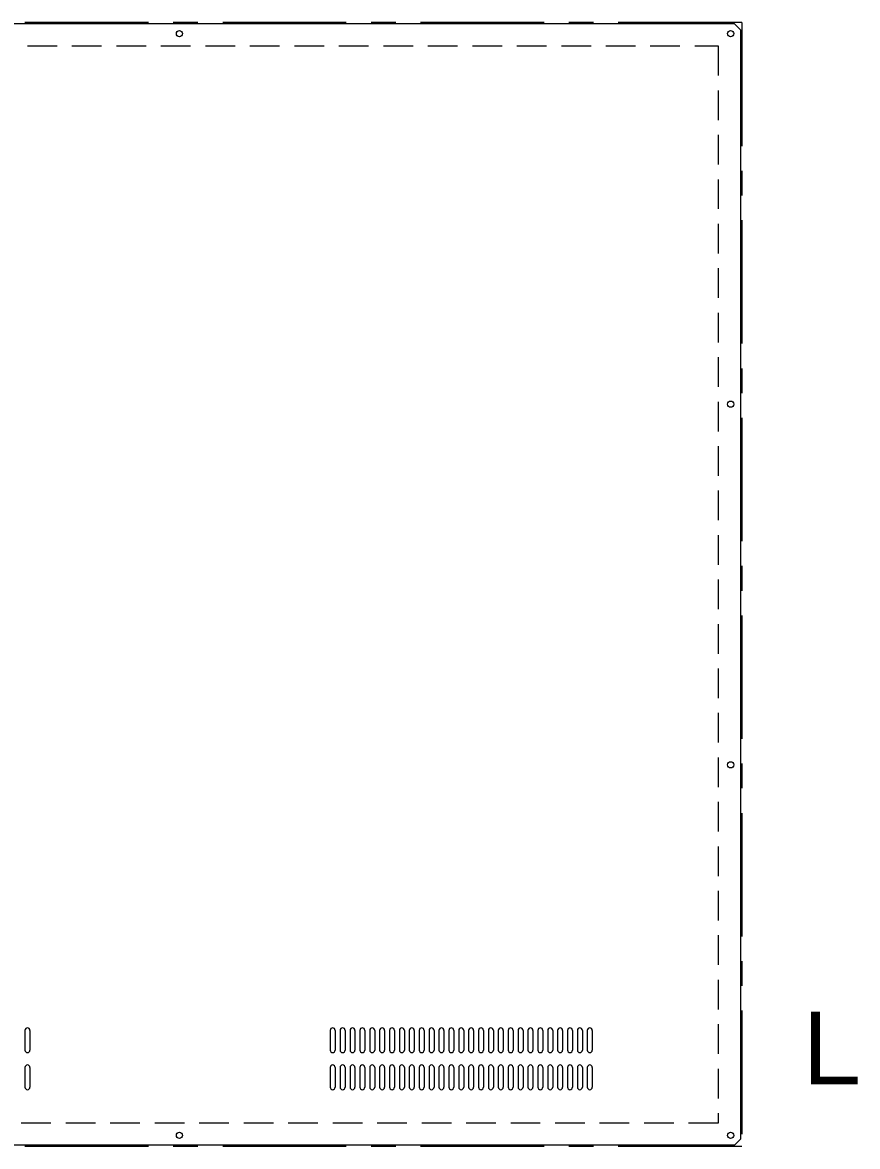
# Model space of a CAD drawing. Units: millimetres, scale not verified. Extents: x -3416 to 4046, y -2178 to 2260.
# Drawn here: x -270 to 406, y 1249 to 2159 of the extents above; entities that cross this region are included whole.
import ezdxf
from ezdxf.enums import TextEntityAlignment as Align

# ---------------------------------------------------------------- set-up
doc = ezdxf.new("R2010")
doc.units = ezdxf.units.MM
doc.header["$LTSCALE"] = 20
doc.linetypes.add('CHAIN1', pattern=[8, 5, -1, 1, -1])
doc.linetypes.add('DASHED1', pattern=[1.8, 1.2, -0.6])
doc.layers.add('0-0', color=7, linetype='Continuous')
doc.styles.add('ＭＳ ゴシック', font='')
doc.styles.get('ＭＳ ゴシック').set_extended_font_data('MS Gothic')

msp = doc.modelspace()

# ---------------------------------------------------------------- linework, layer by layer
at = {"layer": '0-0', "color": 4, "linetype": 'CHAIN1'}
for p, q in [((312.47, 2158.6), (-3327.53, 2158.6)), ((312.47, 2158.6), (312.47, 1248.6)), ((312.47, 1248.6), (-3327.53, 1248.6))]:
    msp.add_line(p, q, dxfattribs=at)
at = {"layer": '0-0'}
for p, q in [((306.47, 2157.6), (-1525.53, 2157.6)), ((306.47, 2157.6), (311.47, 2152.6)), ((311.47, 2152.6), (311.47, 1254.6)), ((-267.53, 1342.6), (-267.53, 1326.6)), ((-263.53, 1342.6), (-263.53, 1326.6)), ((-20.53, 1342.6), (-20.53, 1326.6)), ((-16.53, 1342.6), (-16.53, 1326.6)), ((-12.53, 1342.6), (-12.53, 1326.6)), ((-8.53, 1342.6), (-8.53, 1326.6)), ((-4.53, 1342.6), (-4.53, 1326.6)), ((-0.53, 1342.6), (-0.53, 1326.6)), ((3.47, 1342.6), (3.47, 1326.6)), ((7.47, 1342.6), (7.47, 1326.6)), ((11.47, 1342.6), (11.47, 1326.6)), ((15.47, 1342.6), (15.47, 1326.6)), ((19.47, 1342.6), (19.47, 1326.6)), ((23.47, 1342.6), (23.47, 1326.6)), ((27.47, 1342.6), (27.47, 1326.6)), ((31.47, 1342.6), (31.47, 1326.6)), ((35.47, 1342.6), (35.47, 1326.6)), ((39.47, 1342.6), (39.47, 1326.6)), ((43.47, 1342.6), (43.47, 1326.6)), ((47.47, 1342.6), (47.47, 1326.6)), ((51.47, 1342.6), (51.47, 1326.6)), ((55.47, 1342.6), (55.47, 1326.6)), ((59.47, 1342.6), (59.47, 1326.6)), ((63.47, 1342.6), (63.47, 1326.6)), ((67.47, 1342.6), (67.47, 1326.6)), ((71.47, 1342.6), (71.47, 1326.6)), ((75.47, 1342.6), (75.47, 1326.6)), ((79.47, 1342.6), (79.47, 1326.6)), ((83.47, 1342.6), (83.47, 1326.6)), ((87.47, 1342.6), (87.47, 1326.6)), ((91.47, 1342.6), (91.47, 1326.6)), ((95.47, 1342.6), (95.47, 1326.6)), ((99.47, 1342.6), (99.47, 1326.6)), ((103.47, 1342.6), (103.47, 1326.6)), ((107.47, 1342.6), (107.47, 1326.6)), ((111.47, 1342.6), (111.47, 1326.6)), ((115.47, 1342.6), (115.47, 1326.6)), ((119.47, 1342.6), (119.47, 1326.6)), ((123.47, 1342.6), (123.47, 1326.6)), ((127.47, 1342.6), (127.47, 1326.6)), ((131.47, 1342.6), (131.47, 1326.6)), ((135.47, 1342.6), (135.47, 1326.6)), ((139.47, 1342.6), (139.47, 1326.6)), ((143.47, 1342.6), (143.47, 1326.6)), ((147.47, 1342.6), (147.47, 1326.6)), ((151.47, 1342.6), (151.47, 1326.6)), ((155.47, 1342.6), (155.47, 1326.6)), ((159.47, 1342.6), (159.47, 1326.6)), ((163.47, 1342.6), (163.47, 1326.6)), ((167.47, 1342.6), (167.47, 1326.6)), ((171.47, 1342.6), (171.47, 1326.6)), ((175.47, 1342.6), (175.47, 1326.6)), ((179.47, 1342.6), (179.47, 1326.6)), ((183.47, 1342.6), (183.47, 1326.6)), ((187.47, 1342.6), (187.47, 1326.6)), ((191.47, 1342.6), (191.47, 1326.6)), ((-267.53, 1312.6), (-267.53, 1296.6)), ((-263.53, 1312.6), (-263.53, 1296.6)), ((-20.53, 1312.6), (-20.53, 1296.6)), ((-16.53, 1312.6), (-16.53, 1296.6)), ((-12.53, 1312.6), (-12.53, 1296.6)), ((-8.53, 1312.6), (-8.53, 1296.6)), ((-4.53, 1312.6), (-4.53, 1296.6)), ((-0.53, 1312.6), (-0.53, 1296.6)), ((3.47, 1312.6), (3.47, 1296.6)), ((7.47, 1312.6), (7.47, 1296.6)), ((11.47, 1312.6), (11.47, 1296.6)), ((15.47, 1312.6), (15.47, 1296.6)), ((19.47, 1312.6), (19.47, 1296.6)), ((23.47, 1312.6), (23.47, 1296.6)), ((27.47, 1312.6), (27.47, 1296.6)), ((31.47, 1312.6), (31.47, 1296.6)), ((35.47, 1312.6), (35.47, 1296.6)), ((39.47, 1312.6), (39.47, 1296.6)), ((43.47, 1312.6), (43.47, 1296.6)), ((47.47, 1312.6), (47.47, 1296.6)), ((51.47, 1312.6), (51.47, 1296.6)), ((55.47, 1312.6), (55.47, 1296.6)), ((59.47, 1312.6), (59.47, 1296.6)), ((63.47, 1312.6), (63.47, 1296.6)), ((67.47, 1312.6), (67.47, 1296.6)), ((71.47, 1312.6), (71.47, 1296.6)), ((75.47, 1312.6), (75.47, 1296.6)), ((79.47, 1312.6), (79.47, 1296.6)), ((83.47, 1312.6), (83.47, 1296.6)), ((87.47, 1312.6), (87.47, 1296.6)), ((91.47, 1312.6), (91.47, 1296.6)), ((95.47, 1312.6), (95.47, 1296.6)), ((99.47, 1312.6), (99.47, 1296.6)), ((103.47, 1312.6), (103.47, 1296.6)), ((107.47, 1312.6), (107.47, 1296.6)), ((111.47, 1312.6), (111.47, 1296.6)), ((115.47, 1312.6), (115.47, 1296.6)), ((119.47, 1312.6), (119.47, 1296.6)), ((123.47, 1312.6), (123.47, 1296.6)), ((127.47, 1312.6), (127.47, 1296.6)), ((131.47, 1312.6), (131.47, 1296.6)), ((135.47, 1312.6), (135.47, 1296.6)), ((139.47, 1312.6), (139.47, 1296.6)), ((143.47, 1312.6), (143.47, 1296.6)), ((147.47, 1312.6), (147.47, 1296.6)), ((151.47, 1312.6), (151.47, 1296.6)), ((155.47, 1312.6), (155.47, 1296.6)), ((159.47, 1312.6), (159.47, 1296.6)), ((163.47, 1312.6), (163.47, 1296.6)), ((167.47, 1312.6), (167.47, 1296.6)), ((171.47, 1312.6), (171.47, 1296.6)), ((175.47, 1312.6), (175.47, 1296.6)), ((179.47, 1312.6), (179.47, 1296.6)), ((183.47, 1312.6), (183.47, 1296.6)), ((187.47, 1312.6), (187.47, 1296.6)), ((191.47, 1312.6), (191.47, 1296.6)), ((306.47, 1249.6), (-1525.53, 1249.6)), ((306.47, 1249.6), (311.47, 1254.6))]:
    msp.add_line(p, q, dxfattribs=at)
at = {"layer": '0-0', "linetype": 'DASHED1'}
for p, q in [((-1525.53, 2139.6), (293.47, 2139.6)), ((293.47, 2139.6), (293.47, 1267.6)), ((293.47, 1267.6), (-1525.53, 1267.6))]:
    msp.add_line(p, q, dxfattribs=at)
at = {"layer": '0-0'}
for centre in [(-142.53, 2149.6), (303.47, 2149.6), (303.47, 1849.6), (303.47, 1557.6), (-142.53, 1257.6), (303.47, 1257.6)]:
    msp.add_circle(centre, 2.5, dxfattribs=at)
for centre, start, end in [((-265.53, 1342.6), 0, 180), ((-18.53, 1342.6), 0, 180), ((-10.53, 1342.6), 0, 180), ((-2.53, 1342.6), 0, 180), ((5.47, 1342.6), 0, 180), ((13.47, 1342.6), 0, 180), ((21.47, 1342.6), 0, 180), ((29.47, 1342.6), 0, 180), ((37.47, 1342.6), 0, 180), ((45.47, 1342.6), 0, 180), ((53.47, 1342.6), 0, 180), ((61.47, 1342.6), 0, 180), ((69.47, 1342.6), 0, 180), ((77.47, 1342.6), 0, 180), ((85.47, 1342.6), 0, 180), ((93.47, 1342.6), 0, 180), ((101.47, 1342.6), 0, 180), ((109.47, 1342.6), 0, 180), ((117.47, 1342.6), 0, 180), ((125.47, 1342.6), 0, 180), ((133.47, 1342.6), 0, 180), ((141.47, 1342.6), 0, 180), ((149.47, 1342.6), 0, 180), ((157.47, 1342.6), 0, 180), ((165.47, 1342.6), 0, 180), ((173.47, 1342.6), 0, 180), ((181.47, 1342.6), 0, 180), ((189.47, 1342.6), 0, 180), ((-265.53, 1326.6), 180, 0), ((-18.53, 1326.6), 180, 0), ((-10.53, 1326.6), 180, 0), ((-2.53, 1326.6), 180, 0), ((5.47, 1326.6), 180, 0), ((13.47, 1326.6), 180, 0), ((21.47, 1326.6), 180, 0), ((29.47, 1326.6), 180, 0), ((37.47, 1326.6), 180, 0), ((45.47, 1326.6), 180, 0), ((53.47, 1326.6), 180, 0), ((61.47, 1326.6), 180, 0), ((69.47, 1326.6), 180, 0), ((77.47, 1326.6), 180, 0), ((85.47, 1326.6), 180, 0), ((93.47, 1326.6), 180, 0), ((101.47, 1326.6), 180, 0), ((109.47, 1326.6), 180, 0), ((117.47, 1326.6), 180, 0), ((125.47, 1326.6), 180, 0), ((133.47, 1326.6), 180, 0), ((141.47, 1326.6), 180, 0), ((149.47, 1326.6), 180, 0), ((157.47, 1326.6), 180, 0), ((165.47, 1326.6), 180, 0), ((173.47, 1326.6), 180, 0), ((181.47, 1326.6), 180, 0), ((189.47, 1326.6), 180, 0), ((-265.53, 1312.6), 0, 180), ((-18.53, 1312.6), 0, 180), ((-10.53, 1312.6), 0, 180), ((-2.53, 1312.6), 0, 180), ((5.47, 1312.6), 0, 180), ((13.47, 1312.6), 0, 180), ((21.47, 1312.6), 0, 180), ((29.47, 1312.6), 0, 180), ((37.47, 1312.6), 0, 180), ((45.47, 1312.6), 0, 180), ((53.47, 1312.6), 0, 180), ((61.47, 1312.6), 0, 180), ((69.47, 1312.6), 0, 180), ((77.47, 1312.6), 0, 180), ((85.47, 1312.6), 0, 180), ((93.47, 1312.6), 0, 180), ((101.47, 1312.6), 0, 180), ((109.47, 1312.6), 0, 180), ((117.47, 1312.6), 0, 180), ((125.47, 1312.6), 0, 180), ((133.47, 1312.6), 0, 180), ((141.47, 1312.6), 0, 180), ((149.47, 1312.6), 0, 180), ((157.47, 1312.6), 0, 180), ((165.47, 1312.6), 0, 180), ((173.47, 1312.6), 0, 180), ((181.47, 1312.6), 0, 180), ((189.47, 1312.6), 0, 180), ((-265.53, 1296.6), 180, 0), ((-18.53, 1296.6), 180, 0), ((-10.53, 1296.6), 180, 0), ((-2.53, 1296.6), 180, 0), ((5.47, 1296.6), 180, 0), ((13.47, 1296.6), 180, 0), ((21.47, 1296.6), 180, 0), ((29.47, 1296.6), 180, 0), ((37.47, 1296.6), 180, 0), ((45.47, 1296.6), 180, 0), ((53.47, 1296.6), 180, 0), ((61.47, 1296.6), 180, 0), ((69.47, 1296.6), 180, 0), ((77.47, 1296.6), 180, 0), ((85.47, 1296.6), 180, 0), ((93.47, 1296.6), 180, 0), ((101.47, 1296.6), 180, 0), ((109.47, 1296.6), 180, 0), ((117.47, 1296.6), 180, 0), ((125.47, 1296.6), 180, 0), ((133.47, 1296.6), 180, 0), ((141.47, 1296.6), 180, 0), ((149.47, 1296.6), 180, 0), ((157.47, 1296.6), 180, 0), ((165.47, 1296.6), 180, 0), ((173.47, 1296.6), 180, 0), ((181.47, 1296.6), 180, 0), ((189.47, 1296.6), 180, 0)]:
    msp.add_arc(centre, 2, start, end, dxfattribs=at)

# ---------------------------------------------------------------- texts
at = {"layer": '0-0', "style": 'ＭＳ ゴシック'}
msp.add_text('Ｌ', height=58.65, dxfattribs=at).set_placement((344.19, 1281.36), align=Align.BOTTOM_LEFT)

doc.saveas('drawing.dxf')
